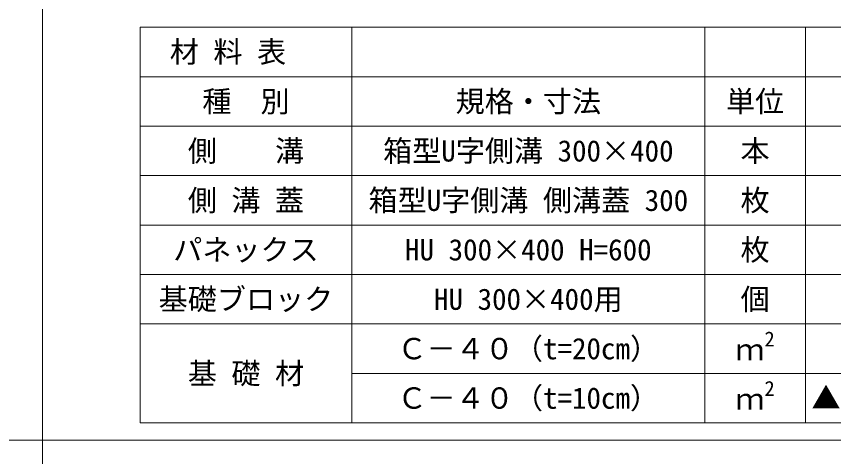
# Model space of a CAD drawing. Units: millimetres at full size; details may follow other scales. Extents: x 187207 to 255567, y 882048 to 905686.
# Drawn here: x 202953 to 204354, y 895620 to 896375 of the extents above; entities that cross this region are included whole.
import ezdxf
from ezdxf.enums import TextEntityAlignment as Align

# ---------------------------------------------------------------- set-up
doc = ezdxf.new("R2010")
doc.units = ezdxf.units.MM
doc.header["$LTSCALE"] = 20
for name, color, linetype, lineweight in [('Defpoints_3', 8, 'Continuous', 0), ('図枠', 5, 'Continuous', 13), ('寸法・材料表', 7, 'Continuous', 13)]:
    doc.layers.add(name, color=color, linetype=linetype, lineweight=lineweight)
doc.styles.add('ＭＳ ゴシック', font='')
doc.styles.get('ＭＳ ゴシック').set_extended_font_data('MS Gothic')

msp = doc.modelspace()

# ---------------------------------------------------------------- linework, layer by layer
at = {"layer": 'Defpoints_3'}
for p, q in [((203164.72, 896356.41), (205130.03, 896356.41)), ((203164.72, 896356.41), (203164.72, 896271.23)), ((203527.72, 896356.41), (203527.72, 896271.23)), ((204132.72, 896356.41), (204132.72, 896271.23)), ((204305.03, 896356.41), (204305.03, 896271.23))]:
    msp.add_line(p, q, dxfattribs=at)
at = {"layer": '図枠'}
for p, q in [((202997.37, 904948.33), (202997.37, 882048.33)), ((194897.37, 895648.33), (214497.37, 895648.33))]:
    msp.add_line(p, q, dxfattribs=at)
at = {"layer": '寸法・材料表'}
for p, q in [((203164.72, 896271.23), (205130.03, 896271.23)), ((203164.72, 896271.23), (203164.72, 895678.33)), ((203527.72, 896271.23), (203527.72, 895678.33)), ((204132.72, 896271.23), (204132.72, 895678.33)), ((204305.03, 896271.23), (204305.03, 895678.33)), ((203164.72, 896186.53), (205130.03, 896186.53)), ((203164.72, 896101.83), (205130.03, 896101.83)), ((203164.72, 896017.13), (205130.03, 896017.13)), ((203164.72, 895932.43), (205130.03, 895932.43)), ((203164.72, 895847.73), (205130.03, 895847.73)), ((203527.72, 895763.03), (205130.03, 895763.03)), ((203164.72, 895678.33), (205130.03, 895678.33))]:
    msp.add_line(p, q, dxfattribs=at)

# ---------------------------------------------------------------- texts
at = {"layer": '寸法・材料表', "style": 'ＭＳ ゴシック'}
msp.add_text('\u3000材 料 表', height=36.55, dxfattribs=at).set_placement((203165.88, 896313.82), align=Align.MIDDLE_LEFT)
for s, p in [('種\u3000別', (203346.22, 896228.88)), ('規格・寸法', (203830.22, 896228.88)), ('単位', (204218.87, 896228.88)), ('側\u3000\u3000溝', (203346.22, 896144.18)), ('箱型U字側溝 300×400', (203830.22, 896144.18)), ('本', (204218.87, 896144.18)), ('側 溝 蓋', (203346.22, 896059.48)), ('箱型U字側溝 側溝蓋 300', (203830.22, 896059.48)), ('枚', (204218.87, 896059.48)), ('パネックス', (203346.22, 895974.78)), ('HU 300×400 H=600', (203830.22, 895974.78)), ('枚', (204218.87, 895974.78)), ('基礎ブロック', (203346.22, 895890.08)), ('HU 300×400用', (203830.22, 895890.08)), ('個', (204218.87, 895890.08)), ('Ｃ－４０（t=20cm）', (203830.22, 895805.38)), ('基 礎 材', (203346.22, 895763.03)), ('Ｃ－４０（t=10cm）', (203830.22, 895720.68)), ('▲1.0425', (204415.03, 895720.68))]:
    msp.add_text(s, height=36.55, dxfattribs=at).set_placement(p, align=Align.MIDDLE_CENTER)
for s, height, p in [('2', 25.59, (204235.08, 895801.41)), ('ｍ', 36.55, (204185.22, 895774.46)), ('2', 25.59, (204235.08, 895716.71)), ('ｍ', 36.55, (204185.22, 895689.76))]:
    msp.add_text(s, height=height, dxfattribs=at).set_placement(p, align=Align.BOTTOM_LEFT)

doc.saveas('drawing.dxf')
